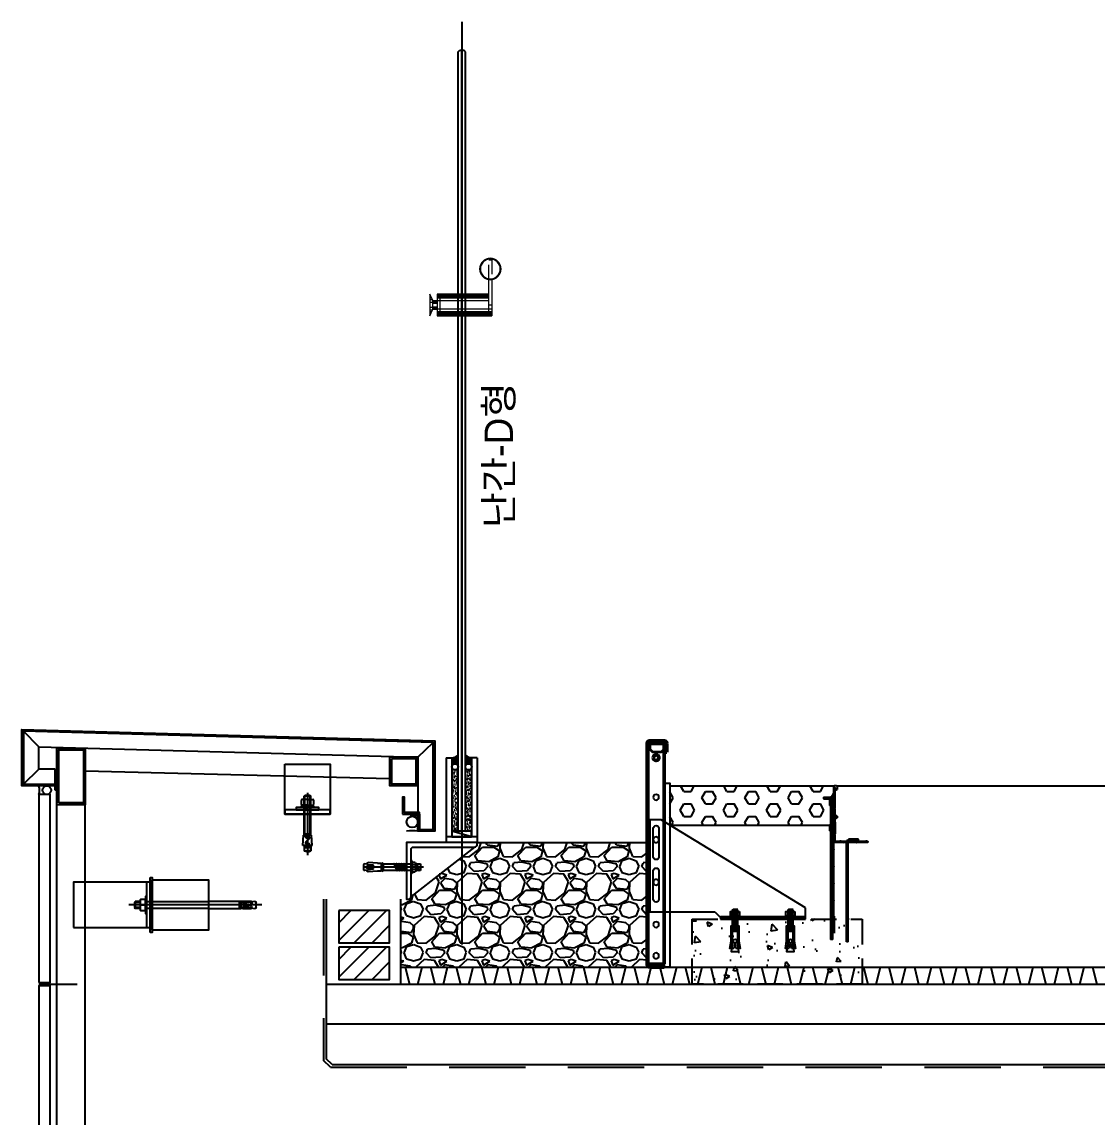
# Model space of a CAD drawing. Header units: millimetres. Extents: x 19868 to 801382, y -4805 to 85279.
# Drawn here: x 38808 to 40709, y 41594 to 43529 of the extents above; entities that cross this region are included whole.
import ezdxf

# ---------------------------------------------------------------- set-up
doc = ezdxf.new("R2010")
doc.units = ezdxf.units.MM
doc.header["$LTSCALE"] = 250
for name, pattern in [('gcen', [57.2, 55, -1, 0.2, -1]), ('ghid', [3, 2, -1]), ('HID', [2.8, 1.8, -1]), ('HIDDENX2', [0.75, 0.5, -0.25])]:
    doc.linetypes.add(name, pattern=pattern)
for name, color, linetype in [('-MY-DIM', 1, 'Continuous'), ('-MY-hatch', 8, 'Continuous'), ('-MY-계획선', 3, 'Continuous'), ('0-Sheet', 7, 'Continuous'), ('A-CEN', 1, 'gcen'), ('A-DIM', 7, 'Continuous'), ('A-ELE-4', 4, 'Continuous'), ('A-ELE-7', 7, 'Continuous'), ('A-ETC-8', 8, 'Continuous'), ('A-FIN', 6, 'Continuous'), ('A-FIN-8', 8, 'Continuous'), ('A-FIN-9', 7, 'Continuous'), ('A-HAT', 252, 'Continuous'), ('A-HAT-9', 9, 'Continuous'), ('A-HAT-WIREMESH', 9, 'g_mesh'), ('A-PROY', 1, 'HIDDENX2'), ('A-WALL', 3, 'Continuous'), ('A-WP', 1, 'HID'), ('L-DET_ANCHOR', 8, 'Continuous'), ('S-STEEL', 3, 'Continuous'), ('S-WALL', 7, 'Continuous'), ('배수판', 251, 'Continuous'), ('조경', 7, 'Continuous'), ('타일', 6, 'Continuous')]:
    doc.layers.add(name, color=color, linetype=linetype)
for name, color, linetype, lineweight in [('A-ELE-9', 9, 'Continuous', 5), ('외형선(ISO)', 7, 'Continuous', 50), ('은선 (ISO)', 7, 'Continuous', 35)]:
    doc.layers.add(name, color=color, linetype=linetype, lineweight=lineweight)
doc.layers.add('NOPLOT', color=191, linetype='Continuous', plot=False)
doc.styles.add('Gdim', font='')
doc.styles.get('Gdim').set_extended_font_data('Dotum')
doc.linetypes.add('g_mesh', pattern='A,10,-0.8,["X",Gdim,S=0.6,R=0,X=-0.15,Y=-0.3],-0.8', length=11.6)
pattern_1 = [(37.5, (35489.116, 32121.7357), (-0.1600031, 4.8941324), [0, -3.8608, 0, -4.318, 0, -4.1275]), (7.5, (35489.116, 32121.7357), (4.495233, 7.168251), [0, -2.0828, 0, -3.4798, 0, -1.3335]), (327.5, (35485.992, 32121.7357), (7.9099237, 0.0143718), [0, -1.27, 0, -4.572, 0, -5.969]), (317.5, (35485.992, 32121.736), (7.6355645, 2.2292932), [0, -0.635, 0, -2.9972, 0, -3.429])]
pattern_2 = [(135, (2383.9532, 1020.0959), (1.122532, 1.122532), [])]

# ---------------------------------------------------------------- blocks, each defined once
blk = doc.blocks.new('유리난간 손잡이-2')
at = {"layer": 'A-ELE-9'}
for p, q in [((18350.4, 52196.9), (18442, 52196.9)), ((18350.4, 52196.7), (18442, 52196.7)), ((18350.4, 52196.4), (18442, 52196.4)), ((18350.4, 52195.9), (18442, 52195.9)), ((18350.4, 52195.2), (18442, 52195.2)), ((18350.4, 52194.3), (18442, 52194.3)), ((18350.4, 52192.4), (18442, 52192.4)), ((18350.4, 52190), (18442, 52190)), ((18437, 52197.1), (18437, 52159.1)), ((18454.8, 52190.6, 0), (18451.9, 52190.6, 0)), ((18454.8, 52192.8, 0), (18452.8, 52192.8, 0)), ((18454.8, 52194.3, 0), (18453.5, 52194.3, 0)), ((18454.8, 52195.2, 0), (18453.9, 52195.2, 0)), ((18454.8, 52195.9, 0), (18454.2, 52195.9, 0)), ((18454.8, 52196.4, 0), (18454.4, 52196.4, 0)), ((18454.8, 52196.7, 0), (18454.6, 52196.7, 0)), ((18454.8, 52196.9, 0), (18454.7, 52196.9, 0)), ((18350.4, 52178), (18345.4, 52178)), ((18345.4, 52170.6), (18442, 52170.6)), ((18350.4, 52185.4), (18442, 52185.4)), ((18449.7, 52185.4), (18442, 52185.4)), ((18449.7, 52185.3), (18442, 52185.3)), ((18449.7, 52184.9), (18442, 52184.9)), ((18449.7, 52184.4), (18442, 52184.4)), ((18449.7, 52183.8), (18442, 52183.8)), ((18449.7, 52182.8), (18442, 52182.8)), ((18449.7, 52181.3), (18442, 52181.3)), ((18449.7, 52174.9), (18442, 52174.9)), ((18449.7, 52173.4), (18442, 52173.4)), ((18449.7, 52172.4), (18442, 52172.4)), ((18449.7, 52171.7), (18442, 52171.7)), ((18449.7, 52171.2), (18442, 52171.2)), ((18449.7, 52170.9), (18442, 52170.9)), ((18449.7, 52170.7), (18442, 52170.7)), ((18454.8, 52182.9, 0), (18449.7, 52182.9, 0)), ((18454.8, 52174.2, 0), (18449.7, 52174.2, 0)), ((18454.8, 52169.6, 0), (18450.1, 52169.6, 0)), ((18454.8, 52187.5, 0), (18450.5, 52187.5, 0)), ((18345.4, 52166), (18442, 52166)), ((18345.4, 52163.6), (18442, 52163.6)), ((18345.4, 52161.8), (18442, 52161.8)), ((18345.4, 52160.8), (18442, 52160.8)), ((18345.4, 52160.1), (18442, 52160.1)), ((18345.4, 52159.6), (18442, 52159.6)), ((18345.4, 52159.3), (18442, 52159.3)), ((18454.8, 52166.5, 0), (18451.5, 52166.5, 0)), ((18454.8, 52164.3, 0), (18452.4, 52164.3, 0)), ((18454.8, 52162.9, 0), (18453.1, 52162.9, 0)), ((18454.8, 52161.9, 0), (18453.5, 52161.9, 0)), ((18454.8, 52161.2, 0), (18453.8, 52161.2, 0)), ((18454.8, 52160.7, 0), (18454, 52160.7, 0)), ((18454.8, 52160.4, 0), (18454.2, 52160.4, 0)), ((18454.8, 52160.2, 0), (18454.2, 52160.2, 0))]:
    blk.add_line(p, q, dxfattribs=at)
at = {"layer": 'A-ELE-9', "linetype": 'ghid', "ltscale": 0.05, "elevation": 0}
blk.add_lwpolyline([(18350.4, 52223.7), (18350.4, 52257.5), (18345.4, 52257.5), (18345.4, 52223.7)], dxfattribs=at)
at = {"layer": 'A-ELE-9', "elevation": 0}
for points in [[(18345.4, 52222.7), (18345.4, 52159), (18350.4, 52159), (18350.4, 52222.7)], [(18350.4, 52197.1), (18442, 52197.1), (18442, 52159), (18345.4, 52159)]]:
    blk.add_lwpolyline(points, dxfattribs=at)
for points in [[(18449.7, 52185.6), (18454.8, 52197.1), (18454.8, 52159), (18449.7, 52170.6)], [(18449.7, 52185.6), (18442, 52185.6), (18442, 52170.6), (18449.7, 52170.6)]]:
    blk.add_lwpolyline(points, close=True, dxfattribs=at)
at = {"layer": 'A-ELE-9'}
for radius in [19, 17.5]:
    blk.add_circle((18347.9, 52241.6, 0), radius, dxfattribs=at)
blk = doc.blocks.new('앙카')
at = {"layer": 'A-ETC-8'}
for p, q in [((-22, 0), (83.6, 0)), ((-7.7, 6), (-16.7, 6)), ((-16.7, 6), (-16.7, -6)), ((-9.3, 6.6), (-14.5, -6.6)), ((-8.7, 6.6), (-13.9, -6.6)), ((-8.7, 6.6), (-9.3, 6.6)), ((-7.7, 6.3), (-7.7, -6.3)), ((-6.9, 8.4), (-6.4, 8.4)), ((-6.9, 4.1), (-6.4, 4.1)), ((-6.4, 8.4), (-1.7, 8.4)), ((-6.4, 4.1), (-1.7, 4.1)), ((-1.7, 11.1), (0, 11.1)), ((-1.7, 0), (-1.7, 11.1)), ((-1.7, 7.7), (0, 6.1)), ((-1.7, 7.1), (0, 5.4)), ((-1.7, 0), (-1.7, -11.1)), ((0, 11.1), (0, 0)), ((49.4, 6), (0, 6)), ((0, -11.1), (0, 0)), ((12.5, 6.6), (7.2, -6.6)), ((13.1, 6.6), (7.9, -6.6)), ((16.8, 6.6), (11.6, -6.6)), ((17.5, 6.6), (12.2, -6.6)), ((13.1, 6.6), (12.5, 6.6)), ((21.2, 6.6), (16, -6.6)), ((21.8, 6.6), (16.6, -6.6)), ((17.5, 6.6), (16.8, 6.6)), ((25.5, 6.6), (20.3, -6.6)), ((26.2, 6.6), (21, -6.6)), ((21.8, 6.6), (21.2, 6.6)), ((29.9, 6.6), (24.7, -6.6)), ((30.5, 6.6), (25.3, -6.6)), ((26.2, 6.6), (25.5, 6.6)), ((30.5, 6.6), (29.9, 6.6)), ((49.4, 6), (49.4, -6)), ((51, 7), (51, -7)), ((51, 7), (52, 7)), ((52, 7), (52, -7)), ((53.2, 6), (52, 6)), ((53.2, 7), (53.2, -7)), ((59.5, 7), (53.2, 7)), ((59.5, 7), (75.8, 8.3)), ((66.3, 3.6), (76.6, 4.4)), ((66.3, 2.7), (66.3, 3.6)), ((76.6, 2.7), (66.3, 2.7)), ((77.5, 5.5), (82.2, 5.9)), ((83.3, -5), (83.3, 5)), ((-16.7, -6), (-7.7, -6)), ((-14.5, -6.6), (-13.9, -6.6)), ((-7.7, -0.3), (-10.2, -6.6)), ((-10.2, -6.6), (-9.5, -6.6)), ((-7.7, -2), (-9.5, -6.6)), ((-6.9, -4.3), (-6.4, -4.3)), ((-6.9, -8.4), (-6.4, -8.4)), ((-6.4, -4.3), (-1.7, -4.3)), ((-1.7, -8.4), (-6.4, -8.4)), ((-1.7, -5.2), (0, -6.9)), ((-1.7, -5.9), (0, -7.6)), ((-1.7, -11.1), (0, -11.1)), ((0, -6), (49.4, -6)), ((7.2, -6.6), (7.9, -6.6)), ((11.6, -6.6), (12.2, -6.6)), ((16, -6.6), (16.6, -6.6)), ((20.3, -6.6), (21, -6.6)), ((24.7, -6.6), (25.3, -6.6)), ((51, -7), (52, -7)), ((52, -6), (53.2, -6)), ((53.2, -7), (59.5, -7)), ((59.5, -7), (75.8, -8.3)), ((66.3, -3.6), (66.3, -2.4)), ((66.3, -2.4), (76.6, -2.4)), ((66.3, -3.6), (76.6, -4.4)), ((77.4, -5.3), (82.1, -6)), ((83.3, -6.3), (83.3, -6.3))]:
    blk.add_line(p, q, dxfattribs=at)
for centre, radius, start, end in [((-4.6, 6.3), 3.14, 136.8476, 223.1524), ((3.1, -0.1), 10.9, 156.8014, 202.5035), ((47.4, 11), 5.35, 291.432, 311.9199), ((75.6, 6.2), 2.07, 299.9804, 85.0772), ((76.6, 0.1), 2.57, 270, 90), ((82.3, 5), 1, 0, 99.4623), ((-4.9, -6.4), 2.86, 133.9949, 225), ((47.4, -11), 5.35, 48.0801, 68.568), ((75.6, -6.2), 2.07, 274.9228, 60.0196), ((82.3, -5), 1, 255.9638, 0)]:
    blk.add_arc(centre, radius, start, end, dxfattribs=at)
blk = doc.blocks.new('A$C632c858f')
at = {"layer": 'A-ETC-8'}
blk.add_arc((-2.8, 0), 24, 341.8248, 18.1752, dxfattribs=at)
blk.add_ellipse((34, 0), major_axis=(7.59, 0), ratio=0.987937, dxfattribs=at)
blk = doc.blocks.new('너트 M12')
for p, q in [((-9, 0), (9, 0)), ((-9.5, -9), (-9.5, -0.5)), ((9, -9.5), (-9, -9.5)), ((0, -8.3), (0, -1.2)), ((9.5, -0.5), (9.5, -9))]:
    blk.add_line(p, q)
for centre, start, end in [((-9, -0.5), 90, 180), ((-9, -9), 180, 270), ((9, -0.5), 0, 90), ((9, -9), 270, 0)]:
    blk.add_arc(centre, 0.5, start, end)
at = {"extrusion": (0, 0, -1)}
for centre, major_axis, ratio, start_param, end_param in [((-4.8, -0.9), (-4.75, 0.31), 0.185359, -0.024388, 3.141593), ((4.8, -0.9), (4.75, 0.31), 0.185108, 3.141593, 6.30754), ((-4.8, -8.6), (4.75, 0.31), 0.187111, 0, 3.166211), ((4.8, -8.6), (-4.75, 0.31), 0.185991, 3.117121, 6.283185)]:
    blk.add_ellipse(centre, major_axis=major_axis, ratio=ratio, start_param=start_param, end_param=end_param, dxfattribs=at)
blk = doc.blocks.new('A$C72d8c3b6')
at = {"layer": 'A-ETC-8'}
for p, q in [((94, 0), (-141, 0)), ((-131, 4.5), (-129.5, 6)), ((-121, 4.5), (-131, 4.5)), ((-131, -4.5), (-131, 4.5)), ((-121, 6), (-129.5, 6)), ((-129.5, -6), (-129.5, 6)), ((0, 6), (-109.5, 6)), ((0, 6), (54, 6)), ((54, -6), (54, 6)), ((54, 6), (57, 6)), ((57, -6), (57, 6)), ((71, 4.5), (57, 4.5)), ((57.6, 6.2), (57.6, -6.2)), ((60.6, 6.2), (57.6, 6.2)), ((60.6, 6.2), (75.6, 6.2)), ((61.6, -2), (61.6, 2)), ((65.6, 1.5), (65.6, 2)), ((66.1, 1), (72.7, 1)), ((71, 4.5), (82, 6)), ((76.1, 2.7), (74.3, 1.5)), ((76.6, 5.2), (76.6, 3.5)), ((82, 6), (82.5, 6)), ((84, 4.5), (84, -4.5)), ((-120.8, -4.5), (-131, -4.5)), ((-131, -4.5), (-129.5, -6)), ((-121, -6), (-129.5, -6)), ((-109.5, -6), (0, -6)), ((54, -6), (0, -6)), ((57, -6), (54, -6)), ((71, -4.5), (57, -4.5)), ((60.6, -6.2), (57.6, -6.2)), ((75.6, -6.2), (60.6, -6.2)), ((65.6, -2), (65.6, -1.5)), ((66.1, -1), (72.7, -1)), ((82, -6), (71, -4.5)), ((76.1, -2.7), (74.3, -1.5)), ((76.6, -3.5), (76.6, -5.2)), ((82.5, -6), (82, -6))]:
    blk.add_line(p, q, dxfattribs=at)
for points in [[(-238.5, 40), (-103.5, 40), (-103.5, -40), (-238.5, -40)], [(-103.5, -40), (-109.5, -40), (-109.5, 40), (-103.5, 40)], [(-100, 44.5), (-100, -44.5), (0, -44.5), (0, 44.5)], [(-109.5, 15), (-109.5, -15), (-111.5, -15), (-111.5, 15)]]:
    blk.add_lwpolyline(points, close=True, dxfattribs=at)
blk.add_lwpolyline([(-103.5, 47.5), (-103.5, -47.5, 0.414214), (-102.5, -48.5), (-100, -48.5), (-100, 48.5), (-102.5, 48.5, 0.414214)], format="xyb", close=True, dxfattribs=at)
for centre, radius, start, end in [((63.6, 2), 2, 90, 180), ((63.6, 2), 2, 0, 90), ((66.1, 1.5), 0.5, 180, 270), ((72.7, 4), 3, 270, 303.6901), ((75.6, 5.2), 1, 0, 90), ((75.6, 3.5), 1, 303.6901, 0), ((82.5, 4.5), 1.5, 0, 90), ((63.6, -2), 2, 180, 270), ((63.6, -2), 2, 270, 0), ((66.1, -1.5), 0.5, 90, 180), ((72.7, -4), 3, 56.3099, 90), ((75.6, -5.2), 1, 270, 0), ((75.6, -3.5), 1, 0, 56.3099), ((82.5, -4.5), 1.5, 270, 0)]:
    blk.add_arc(centre, radius, start, end, dxfattribs=at)
at = {"layer": 'A-ETC-8', "rotation": 270}
blk.add_blockref('너트 M12', (-111.5, 0), dxfattribs=at)
blk = doc.blocks.new('A$Cae507117')
at = {"layer": 'A-ETC-8'}
for points in [[(-50, 0), (-50, -50), (0, -50), (0, 0)], [(-46.8, -3.2), (-46.8, -46.8), (-3.2, -46.8), (-3.2, -3.2)]]:
    blk.add_lwpolyline(points, close=True, dxfattribs=at)
blk = doc.blocks.new('M12-STUD ANCHOR')
at = {"layer": 'A-ETC-8'}
for p, q in [((17.8, 33.7), (17.8, 40.7)), ((28.7, 42.2), (19.2, 42.2)), ((22.7, 48), (23.9, 49.2)), ((34.7, 48), (22.7, 48)), ((22.7, -20.8), (22.7, 48)), ((23.3, 33.7), (23.3, 40.7)), ((33.5, 49.2), (23.9, 49.2)), ((23.9, -20.8), (23.9, 49.2)), ((28.7, 54.2), (28.7, -55.8)), ((28.7, 42.2), (38.2, 42.2)), ((33.5, 49.2), (34.7, 48)), ((33.5, -20.8), (33.5, 49.2)), ((34.2, 33.7), (34.2, 40.7)), ((34.7, -20.8), (34.7, 48)), ((39.7, 33.7), (39.7, 40.7)), ((28.2, 30.2), (18, 31.2)), ((18, 28.2), (18, 31.2)), ((18, 31.2), (29.2, 31.2)), ((28.2, 27.2), (18, 28.2)), ((28.7, 32.2), (19.2, 32.2)), ((28.2, 27.2), (28.2, 30.2)), ((39.5, 28.2), (28.2, 28.2)), ((28.7, 32.2), (38.2, 32.2)), ((29.2, 29.2), (29.2, 32.2)), ((39.5, 31.2), (29.2, 32.2)), ((39.5, 28.2), (29.2, 29.2)), ((39.5, 28.2), (39.5, 31.2)), ((22.7, -18.4), (34.7, -18.4)), ((20.5, -38.8), (21.7, -20.8)), ((21.7, -20.8), (24.3, -20.8)), ((28.7, -20.8), (24.8, -20.8)), ((25.8, -32.3), (32, -26.1)), ((26.2, -32.6), (32.3, -26.5)), ((31.1, -35.9), (27.5, -35.9)), ((31.1, -36.4), (27.5, -36.4)), ((35.7, -20.8), (28.7, -20.8)), ((36.9, -38.8), (35.7, -20.8)), ((28.7, -38.8), (20.5, -38.8)), ((22.7, -38.8), (22.7, -48.4)), ((22.7, -41.2), (34.7, -41.2)), ((22.7, -42.4), (34.7, -42.4)), ((22.7, -48.4), (28.7, -48.4)), ((28.7, -50.8), (22.7, -48.4)), ((31.1, -38.8), (28.7, -38.8)), ((28.7, -50.8), (34.7, -48.4)), ((34.7, -48.4), (28.7, -48.4)), ((32.3, -38.8), (36.9, -38.8)), ((34.7, -38.8), (34.7, -48.4))]:
    blk.add_line(p, q, dxfattribs=at)
for centre, radius, start, end in [((19.2, 40.7), 1.47, 90, 180), ((21.8, 40.7), 1.47, 360, 90), ((24.7, 40.7), 1.47, 90, 180), ((32.8, 40.7), 1.47, 360, 90), ((35.7, 40.7), 1.47, 90, 180), ((38.2, 40.7), 1.47, 360, 90), ((19.2, 33.7), 1.47, 180, 270), ((21.8, 33.7), 1.47, 270, 360), ((24.7, 33.7), 1.47, 180, 270), ((32.8, 33.7), 1.47, 270, 360), ((35.7, 33.7), 1.47, 180, 270), ((38.2, 33.7), 1.47, 270, 360), ((27.7, -21.9), 3.6, 161.9622, 315), ((27.7, -21.9), 3.12, 159.0667, 315), ((27.5, -34), 2.4, 135, 270), ((27.5, -34), 1.92, 135, 270), ((31.1, -25.3), 1.68, 315, 135), ((31.1, -25.3), 1.2, 315, 135), ((31.1, -37.6), 1.68, 314.4153, 90), ((31.1, -37.6), 1.2, 270, 90)]:
    blk.add_arc(centre, radius, start, end, dxfattribs=at)
blk = doc.blocks.new('A$C7453124a')
at = {"layer": 'A-ETC-8'}
for points in [[(-40, 88.4), (40, 88.4), (40, 0), (-40, 0)], [(-40, 8), (-40, 0), (40, 0), (40, 8)], [(-20, 8), (20, 8), (20, 12), (-20, 12)]]:
    blk.add_lwpolyline(points, close=True, dxfattribs=at)
blk.add_blockref('M12-STUD ANCHOR', (-28.7, -16.2), dxfattribs=at)
blk = doc.blocks.new('A$C74a2a393')
at = {"layer": 'A-ETC-8'}
for points in [[(-50, -100), (-50, 0), (0, 0), (0, -100)], [(-46.8, -96.8), (-46.8, -3.2), (-3.2, -3.2), (-3.2, -96.8)]]:
    blk.add_lwpolyline(points, close=True, dxfattribs=at)
blk = doc.blocks.new('A$C864016ca')
at = {"layer": '0-Sheet'}
for p, q in [((-268, 42.8), (-271, 42.8)), ((-268, 50), (-268, 42.8))]:
    blk.add_line(p, q, dxfattribs=at)
at = {"layer": 'A-ETC-8'}
for p, q in [((-300, 119.2), (-327, 146.9)), ((370, 100.9), (397, 127)), ((370, 100.9), (370, 3)), ((-327, 53), (-300, 80)), ((-271, 53), (-271, 80)), ((-218, 77), (320, 63.1))]:
    blk.add_line(p, q, dxfattribs=at)
blk.add_lwpolyline([(-271, 80), (-300, 80), (-300, 119.2), (370, 100.9)], dxfattribs=at)
blk.add_lwpolyline([(343, 0), (373, 0), (373, 3), (346, 3), (346, 30), (343, 30)], close=True, dxfattribs=at)
blk.add_arc((360, -93.7), 64.5, 81.0843, 98.9157, dxfattribs=at)
blk.add_ellipse((360, -13.5), major_axis=(0, 10), ratio=0.999542, dxfattribs=at)
at = {"layer": 'A-FIN-9'}
blk.add_lwpolyline([(-271, 42.8), (-271, 50), (-330, 50), (-330, 150), (400, 130), (400, -30), (370, -30), (370, -3), (358, -3), (358, 0), (373, 0), (373, -27), (397, -27), (397, 127.1), (-327, 146.9), (-327, 53), (-268, 53), (-268, 42.8)], close=True, dxfattribs=at)
at = {"layer": 'A-ETC-8'}
for name, p in [('A$C74a2a393', (-218, 116.9)), ('A$Cae507117', (370, 100.9)), ('A$C7453124a', (175, 0))]:
    blk.add_blockref(name, p, dxfattribs=at)
blk = doc.blocks.new('A$C0B0E0EE8')
at = {"color": 5}
for p, q in [((0, 0), (0, -3)), ((12.5, -1.5), (0, -1.5)), ((0, -1.5), (12.2, -1.5)), ((15, -251.5), (15, -5.5)), ((16.5, -26.5), (16.5, -5.5)), ((16.5, -56.4), (16.5, -36.6)), ((16.5, -86.4), (16.5, -66.6)), ((16.5, -116.4), (16.5, -96.6)), ((16.5, -146.4), (16.5, -126.6)), ((16.5, -176.4), (16.5, -156.6)), ((16.5, -251.5), (16.5, -186.6))]:
    blk.add_line(p, q, dxfattribs=at)
for points in [[(0, 0), (11, 0)], [(0, -3), (12.5, -3)], [(12.3, -5.5), (12.3, -251.5)], [(16.4, -31.5), (15, -26.7)], [(16.4, -31.5), (15, -36.3)], [(18, -31.5), (16.5, -26.4)], [(18, -31.5), (16.5, -36.6)], [(16.4, -61.5), (15, -56.7)], [(18, -61.5), (16.5, -56.4)], [(16.4, -61.5), (15, -66.3)], [(18, -61.5), (16.5, -66.6)], [(16.4, -91.5), (15, -86.7)], [(16.4, -91.5), (15, -96.3)], [(18, -91.5), (16.5, -86.4)], [(18, -91.5), (16.5, -96.6)], [(16.4, -121.5), (15, -116.7)], [(16.4, -121.5), (15, -126.3)], [(18, -121.5), (16.5, -116.4)], [(18, -121.5), (16.5, -126.6)], [(16.4, -151.5), (15, -146.7)], [(16.4, -151.5), (15, -156.3)], [(18, -151.5), (16.5, -146.4)], [(18, -151.5), (16.5, -156.6)], [(16.4, -181.5), (15, -176.7)], [(16.4, -181.5), (15, -186.3)], [(18, -181.5), (16.5, -176.4)], [(18, -181.5), (16.5, -186.6)], [(16.5, -251.5), (12.3, -251.5)]]:
    blk.add_lwpolyline(points, dxfattribs=at)
for centre, radius, start in [((9.8, -5.5), 2.5, 0), ((11, -4), 4, 29.6232), ((12.5, -5.5), 4, 0), ((12.5, -5.5), 2.5, 0)]:
    blk.add_arc(centre, radius, start, 90, dxfattribs=at)
blk = doc.blocks.new('A$C78045004')
at = {"color": 5}
for p, q in [((-21.5, -181.5), (-21.5, -5.5)), ((-20, -26.5), (-20, -5.5)), ((-18.5, -181.5), (-18.5, -5.5)), ((-16, -1.5), (0, -1.5)), ((-20, -41.5), (-20, -36.6)), ((-20, -56.5), (-20, -51.6)), ((-20, -71.5), (-20, -66.6)), ((-20, -86.5), (-20, -81.6)), ((-20, -101.5), (-20, -96.6)), ((-20, -116.5), (-20, -111.6)), ((-20, -181.5), (-20, -126.6))]:
    blk.add_line(p, q, dxfattribs=at)
for points in [[(0, 0), (-16, 0)], [(0, -3), (0, 0)], [(0, -1.5), (-16, -1.5)], [(0, -3), (-16, -3)], [(-18.5, -36.4), (-20, -26.5), (-21.5, -26.7), (-20, -36.6)], [(-18.5, -26.5), (-20, -26.5)], [(-18.5, -51.4), (-20, -41.5), (-21.5, -41.7), (-20, -51.6)], [(-18.5, -66.4), (-20, -56.5), (-21.5, -56.7), (-20, -66.6)], [(-18.5, -41.5), (-20, -41.5)], [(-18.5, -56.5), (-20, -56.5)], [(-18.5, -71.5), (-21.5, -71.5)], [(-18.5, -81.4), (-20, -71.5), (-21.5, -71.7), (-20, -81.6)], [(-18.5, -86.5), (-21.5, -86.5)], [(-18.5, -96.4), (-20, -86.5), (-21.5, -86.7), (-20, -96.6)], [(-18.5, -101.5), (-21.5, -101.5)], [(-18.5, -111.4), (-20, -101.5), (-21.5, -101.7), (-20, -111.6)], [(-18.5, -126.4), (-20, -116.5), (-21.5, -116.7), (-20, -126.6)], [(-18.5, -116.5), (-20, -116.5)], [(-18.5, -181.5), (-21.5, -181.5)]]:
    blk.add_lwpolyline(points, dxfattribs=at)
for radius in [5.5, 4, 2.5]:
    blk.add_arc((-16, -5.5), radius, 90, 180, dxfattribs=at)
blk = doc.blocks.new('A$C5CE3246B')
h = blk.add_hatch()
h.set_pattern_fill('ANSI31', color=5, scale=0.5, style=0)
h.set_pattern_definition(pattern_2)
h.paths.add_polyline_path([(26.4, -98), (26.4, -100), (14.4, -100), (14.4, -98)])
h = blk.add_hatch()
h.set_pattern_fill('ANSI31', color=5, scale=0.5, style=0)
h.set_pattern_definition(pattern_2)
h.paths.add_polyline_path([(49.4, -98), (49.4, -100), (37.4, -100), (37.4, -98)])
at = {"color": 5}
for p, q in [((2, 0), (-2, 0)), ((-3, -1), (-3, -18.9)), ((-3, -17), (-3, -18.9)), ((-1.2, -5), (-1.2, -16.3)), ((-1.2, -5), (-1.2, -18.3)), ((-0.8, -19), (-0.8, -40)), ((0.2, -4), (-0.2, -4)), ((1.2, -5), (1.2, -7)), ((2, -7), (1.2, -7)), ((3, -1), (3, -6)), ((-2.5, -19.6), (-2.5, -39.4)), ((-3, -40.1), (-3, -63.8)), ((-3, -40.1), (-3, -43.9)), ((-3, -40.1), (-3, -42.5)), ((-3, -47), (-3, -63.8)), ((-1.2, -40.7), (-1.2, -54)), ((-1, -58), (-1, -63.1)), ((0.2, -55), (-0.2, -55)), ((2, -57), (0, -57)), ((2, -52.5), (1.2, -52.5)), ((1.2, -54), (1.2, -52.5)), ((3, -53.5), (3, -56)), ((-2.5, -64.5), (-2.5, -84.2)), ((-0.5, -63.8), (-0.5, -84.8)), ((-1, -85.5), (-1, -97)), ((57, -100), (-3, -100)), ((7, -98), (0, -98)), ((7, -98), (8, -97)), ((8, -97), (10, -97)), ((10, -97), (11, -98)), ((30, -98), (11, -98)), ((14.4, -98), (14.4, -100)), ((26.4, -98), (26.4, -100)), ((30, -98), (31, -97)), ((31, -97), (33, -97)), ((33, -97), (34, -98)), ((53, -98), (34, -98)), ((37.4, -98), (37.4, -100)), ((49.4, -98), (49.4, -100)), ((53, -98), (54, -97)), ((54, -97), (54, -97)), ((54, -97), (56, -97)), ((56, -97), (57, -98)), ((57, -98), (57, -100))]:
    blk.add_line(p, q, dxfattribs=at)
at = {"color": 5, "lineweight": -3}
for p, q in [((-10.5, -24.5), (-10.5, -34.5)), ((-8.5, -24.5), (-8.5, -34.5)), ((-3, -63.8), (-3, -40.1)), ((-10.5, -69.3), (-10.5, -79.3)), ((-8.5, -69.3), (-8.5, -79.3)), ((-3, -100), (-3, -98))]:
    blk.add_line(p, q, dxfattribs=at)
for points in [[(-2.5, -24.5), (-10.5, -24.5)], [(-2.5, -34.5), (-10.5, -34.5)], [(-3, -63.8), (-3, -40.1)], [(-3, -63.8), (-3, -40.1)], [(-2.5, -69.3), (-10.5, -69.3)], [(-2.5, -79.3), (-10.5, -79.3)], [(-3, -98), (-3, -84.9)]]:
    blk.add_lwpolyline(points, dxfattribs=at)
at = {"color": 5}
for centre, start, end in [((-2, -1), 90, 180), ((2, -1), 0, 90), ((-0.2, -5), 90, 180), ((0.2, -5), 0, 90), ((2, -6), 270, 0), ((-0.2, -54), 180, 270), ((0, -58), 90, 180), ((0.2, -54), 270, 0), ((2, -53.5), 0, 90), ((2, -56), 270, 0), ((0, -97), 180, 270)]:
    blk.add_arc(centre, 1, start, end, dxfattribs=at)
at = {"color": 5, "lineweight": 0}
for centre, start, end in [((-3.2, -19.6), 0, 70.5288), ((-1.5, -19), 0, 70.5288), ((-3.2, -39.4), 289.4712, 0), ((-1.5, -40), 289.4712, 0), ((-3.2, -64.5), 0, 70.5288), ((-1.2, -63.8), 0, 70.5288), ((-3.2, -84.2), 289.4712, 0), ((-1.2, -84.8), 289.4712, 0)]:
    blk.add_arc(centre, 0.75, start, end, dxfattribs=at)
blk = doc.blocks.new('A$Cb40ea69d')
at = {"layer": '-MY-hatch', "color": 252}
blk.add_line((-2.5, -230.2), (-2.5, -260), dxfattribs=at)
at = {"layer": '-MY-계획선', "color": 252}
blk.add_line((-3, -240), (-3, 0), dxfattribs=at)
at = {"color": 3}
blk.add_blockref('A$C5CE3246B', (0, 0), dxfattribs=at)
at = {"color": 8}
for name, p in [('A$C0B0E0EE8', (-21.1, -19.6)), ('A$C78045004', (41, -94))]:
    blk.add_blockref(name, p, dxfattribs=at)
blk = doc.blocks.new('플랜터H400')
at = {"color": 5}
for centre in [(3178.2, -5372), (3178.2, -5447), (3178.2, -5522), (3178.2, -5597), (3178.2, -5652)]:
    blk.add_circle(centre, 5, dxfattribs=at)
at = {"layer": '외형선(ISO)', "color": 5}
for p, q in [((3161.7, -5277), (3159.2, -5277)), ((3159.2, -5277), (3159.2, -5292)), ((3161.7, -5277), (3161.7, -5292)), ((3164.2, -5272), (3189.2, -5272)), ((3189.2, -5274.5), (3164.2, -5274.5)), ((3164.2, -5274.5), (3164.2, -5277)), ((3164.2, -5277), (3189.2, -5277)), ((3164.2, -5667), (3164.2, -5277)), ((3189.2, -5274.5), (3189.2, -5277)), ((3194.2, -5277), (3189.2, -5277)), ((3194.2, -5277), (3194.2, -5667)), ((3161.7, -5292), (3159.2, -5292)), ((3189.2, -5667), (3164.2, -5667)), ((3189.2, -5669.5), (3164.2, -5669.5)), ((3164.2, -5669.5), (3164.2, -5672)), ((3189.2, -5667), (3194.2, -5667)), ((3189.2, -5672), (3189.2, -5669.5)), ((3164.2, -5672), (3189.2, -5672))]:
    blk.add_line(p, q, dxfattribs=at)
blk.add_circle((3178.2, -5302), 5, dxfattribs=at)
for centre, radius, start, end in [((3164.2, -5277), 5, 90, 180), ((3164.2, -5277), 2.5, 90, 180), ((3189.2, -5277), 5, 0, 90), ((3189.2, -5277), 2.5, 0, 90), ((3189.2, -5667), 2.5, 270, 0), ((3189.2, -5667), 5, 270, 0)]:
    blk.add_arc(centre, radius, start, end, dxfattribs=at)
at = {"layer": '은선 (ISO)', "color": 5}
for p, q in [((3164.2, -5274.5), (3164.2, -5272)), ((3189.2, -5272), (3189.2, -5274.5)), ((3189.2, -5277), (3189.2, -5287)), ((3191.7, -5667), (3191.7, -5277)), ((3169.2, -5292), (3164.2, -5287)), ((3169.2, -5292), (3184.2, -5292)), ((3189.2, -5287), (3184.2, -5292))]:
    blk.add_line(p, q, dxfattribs=at)
blk = doc.blocks.new('M10 셋트앵커')
at = {"layer": 'L-DET_ANCHOR', "color": 0, "linetype": 'Continuous'}
for p, q in [((-25.1, 4.8), (-24.3, -4.8)), ((-25.1, 4.8), (-24.3, -4.8)), ((-24.3, 3.5), (-23.6, -3.5)), ((-24.3, 3.5), (-23.6, -3.5)), ((-23.6, 4.8), (-22.8, -4.8)), ((-23.6, 4.8), (-22.8, -4.8)), ((-22.8, 3.5), (-22.1, -3.5)), ((-22.8, 3.5), (-22.1, -3.5)), ((-22.1, 4.8), (-21.3, -4.8)), ((-22.1, 4.8), (-21.3, -4.8)), ((-21.3, 3.5), (-20.6, -3.5)), ((-21.3, 3.5), (-20.6, -3.5)), ((-20.6, 4.8), (-19.8, -4.8)), ((-20.6, 4.8), (-19.8, -4.8)), ((-19.8, 3.5), (-19, -3.5)), ((-19.8, 3.5), (-19, -3.5)), ((-19, 4.8), (-18.3, -4.8)), ((-19, 4.8), (-18.3, -4.8)), ((-18.3, 3.5), (-17.5, -3.5)), ((-18.3, 3.5), (-17.5, -3.5)), ((-17.5, 4.8), (-16.8, -4.8)), ((-17.5, 4.8), (-16.8, -4.8)), ((-16.8, 3.5), (-16, -3.5)), ((-16.8, 3.5), (-16, -3.5)), ((-16, 4.8), (-15.3, -4.8)), ((-16, 4.8), (-15.3, -4.8)), ((-15.3, 3.5), (-14.5, -3.5)), ((-15.3, 3.5), (-14.5, -3.5)), ((-14.5, 4.8), (-13.8, -4.8)), ((-14.5, 4.8), (-13.8, -4.8)), ((-13.8, 3.5), (-13, -3.5)), ((-13.8, 3.5), (-13, -3.5)), ((-13, 4.8), (-12.3, -4.8)), ((-13, 4.8), (-12.3, -4.8)), ((-12.3, 3.5), (-11.5, -3.5)), ((-12.3, 3.5), (-11.5, -3.5)), ((-11.5, 4.8), (-10.8, -4.8)), ((-11.5, 4.8), (-10.8, -4.8)), ((-10.8, 3.5), (-10, -3.5)), ((-10.8, 3.5), (-10, -3.5)), ((-10, 4.8), (-9.3, -4.8)), ((-10, 4.8), (-9.3, -4.8)), ((-9.3, 3.5), (-8.5, -3.5)), ((-9.3, 3.5), (-8.5, -3.5)), ((-8.5, 4.8), (-7.8, -4.8)), ((-8.5, 4.8), (-7.8, -4.8)), ((-7.8, 3.5), (-7, -3.5)), ((-7.8, 3.5), (-7, -3.5)), ((-7, 4.8), (-6.3, -4.8)), ((-7, 4.8), (-6.3, -4.8)), ((-6.3, 3.5), (-5.5, -3.5)), ((-6.3, 3.5), (-5.5, -3.5)), ((-5.5, 4.8), (-4.8, -4.8)), ((-5.5, 4.8), (-4.8, -4.8)), ((-4.8, 3.5), (-4, -3.5)), ((-4.8, 3.5), (-4, -3.5)), ((-4, 4.8), (-3.3, -4.8)), ((-4, 4.8), (-3.3, -4.8)), ((-3.3, 3.5), (-2.5, -3.5)), ((-3.3, 3.5), (-2.5, -3.5)), ((-2.5, 4.8), (-1.8, -4.8)), ((-2.5, 4.8), (-1.8, -4.8)), ((-1.8, 3.5), (-1, -3.5)), ((-1.8, 3.5), (-1, -3.5)), ((-1, 4.8), (-0.3, -4.8)), ((-1, 4.8), (-0.3, -4.8)), ((-0.3, 3.5), (0.5, -3.5)), ((-0.3, 3.5), (0.5, -3.5)), ((0.5, 4.8), (1.3, -4.8)), ((0.5, 4.8), (1.3, -4.8)), ((1.3, 3.5), (2, -3.5)), ((1.3, 3.5), (2, -3.5)), ((2, 4.8), (2.8, -4.8)), ((2, 4.8), (2.8, -4.8)), ((2.8, 3.5), (3.5, -3.5)), ((2.8, 3.5), (3.5, -3.5)), ((3.5, 4.8), (4.3, -4.8)), ((3.5, 4.8), (4.3, -4.8)), ((4.3, 3.5), (5, -3.5)), ((4.3, 3.5), (5, -3.5)), ((5, 4.8), (5.8, -4.8)), ((5, 4.8), (5.8, -4.8)), ((5.8, 3.5), (6.5, -3.5)), ((5.8, 3.5), (6.5, -3.5)), ((6.5, 4.8), (7.3, -4.8)), ((6.5, 4.8), (7.3, -4.8)), ((7.3, 3.5), (8, -3.5)), ((7.3, 3.5), (8, -3.5)), ((8, 4.8), (8.8, -4.8)), ((8, 4.8), (8.8, -4.8)), ((8.8, 3.5), (9.5, -3.5)), ((8.8, 3.5), (9.5, -3.5)), ((9.5, 4.8), (10.3, -4.8)), ((9.5, 4.8), (10.3, -4.8)), ((10.3, 3.5), (11, -3.5)), ((10.3, 3.5), (11, -3.5)), ((10.3, 3.5), (11, -3.5)), ((11, 4.8), (11.8, -4.8)), ((11, 4.8), (11.8, -4.8)), ((11.8, 3.5), (12.5, -3.5)), ((11.8, 3.5), (12.5, -3.5)), ((12.5, 4.8), (13.3, -4.8)), ((12.5, 4.8), (13.3, -4.8)), ((13.3, 3.5), (14, -3.5)), ((13.3, 3.5), (14, -3.5)), ((14, 4.8), (14, -3.5))]:
    blk.add_line(p, q, dxfattribs=at)
for points in [[(-24.3, -4.8), (-47.6, -4.8), (-59.7, -6.8), (-59.7, 6.8), (-47.6, 4.8), (-25.1, 4.8)], [(-25.1, 4.8), (-24.3, 3.5), (-23.6, 4.8), (-22.8, 3.5), (-22.1, 4.8), (-21.3, 3.5), (-20.6, 4.8), (-19.8, 3.5), (-19, 4.8), (-18.3, 3.5), (-17.5, 4.8), (-16.8, 3.5), (-16, 4.8), (-15.3, 3.5), (-14.5, 4.8), (-13.8, 3.5), (-13, 4.8), (-12.3, 3.5), (-11.5, 4.8), (-10.8, 3.5), (-10, 4.8), (-9.3, 3.5), (-8.5, 4.8), (-7.8, 3.5), (-7, 4.8), (-6.3, 3.5), (-5.5, 4.8), (-4.8, 3.5), (-4, 4.8), (-3.3, 3.5), (-2.5, 4.8), (-1.8, 3.5), (-1, 4.8), (-0.3, 3.5), (0.5, 4.8), (1.3, 3.5), (2, 4.8), (2.8, 3.5), (3.5, 4.8), (4.3, 3.5), (5, 4.8), (5.8, 3.5), (6.5, 4.8)], [(6.5, 4.8), (7.3, 3.5), (8, 4.8), (8.8, 3.5), (9.5, 4.8), (10.3, 3.5), (11, 4.8), (11.8, 3.5), (12.5, 4.8), (13.3, 3.5), (14, 4.8)], [(6.5, -3.5), (5.8, -4.8), (5, -3.5), (4.3, -4.8), (3.5, -3.5), (2.8, -4.8), (2, -3.5), (1.3, -4.8), (0.5, -3.5), (-0.3, -4.8), (-1, -3.5), (-1.8, -4.8), (-2.5, -3.5), (-3.3, -4.8), (-4, -3.5), (-4.8, -4.8), (-5.5, -3.5), (-6.3, -4.8), (-7, -3.5), (-7.8, -4.8), (-8.5, -3.5), (-9.3, -4.8), (-10, -3.5), (-10.8, -4.8), (-11.5, -3.5), (-12.3, -4.8), (-13, -3.5), (-13.8, -4.8), (-14.5, -3.5), (-15.3, -4.8), (-16, -3.5), (-16.8, -4.8), (-17.5, -3.5), (-18.3, -4.8), (-19, -3.5), (-19.8, -4.8), (-20.6, -3.5), (-21.3, -4.8), (-22.1, -3.5), (-22.8, -4.8), (-23.6, -3.5), (-24.3, -4.8)], [(14, -3.5), (13.3, -4.8), (12.5, -3.5), (11.8, -4.8), (11, -3.5), (10.3, -4.8), (9.5, -3.5), (8.8, -4.8), (8, -3.5), (7.3, -4.8), (6.5, -3.5)]]:
    blk.add_lwpolyline(points, dxfattribs=at)
blk.add_lwpolyline([(-54.6, -2.2), (-54.6, -8.9), (-41.6, -6.8), (-14.5, -6.8), (-14.5, 6.8), (-41.6, 6.8), (-54.6, 8.9), (-54.6, 2.2), (-44.6, 0.5, -12.157724), (-44.6, -0.5)], format="xyb", close=True, dxfattribs=at)
for points in [[(1.2, 11), (0, 11), (0, -11), (1.2, -11)], [(3.2, 8), (3.2, -8), (1.2, -8), (1.2, 8)], [(10.7, 8), (3.2, 8), (3.2, -8), (10.7, -8)]]:
    blk.add_lwpolyline(points, close=True, dxfattribs=at)
blk = doc.blocks.new('A$C2b0381d7')
h = blk.add_hatch()
h.set_pattern_fill('AR-CONC', color=251, scale=0.5)
h.paths.add_polyline_path([(-380, -315), (-380, -430), (-80, -430), (-80, -315)])
at = {"color": 5}
for p, q in [((-280, -295), (-25, -140)), ((-25, -140), (-5, -140)), ((-280, -315), (-280, -295)), ((-130, -315), (-280, -315)), ((-130, -312.5), (-130, -315))]:
    blk.add_line(p, q, dxfattribs=at)
for points in [[(-5, -140), (-5, -302.5), (-33.6, -302.5)], [(-120, -302.5), (-130, -312.5)], [(-33.6, -302.5), (-120, -302.5)]]:
    blk.add_lwpolyline(points, dxfattribs=at)
for points in [[(-11, -155, 1), (-21, -155), (-21, -205, 1), (-11, -205)], [(-11, -230, 1), (-21, -230), (-21, -280, 1), (-11, -280)]]:
    blk.add_lwpolyline(points, format="xyb", close=True, dxfattribs=at)
at = {"color": 8, "linetype": 'HID', "ltscale": 0.1}
blk.add_lwpolyline([(-380, -315), (-380, -430), (-80, -430), (-80, -315)], close=True, dxfattribs=at)
at = {"color": 4}
for centre in [(-16, -175), (-16, -250)]:
    blk.add_circle(centre, 5, dxfattribs=at)
at = {"layer": '외형선(ISO)', "color": 5}
blk.add_line((-130, -312.5), (-280, -312.5), dxfattribs=at)
at = {"layer": '은선 (ISO)', "color": 5}
for p, q in [((-267.5, -312.5), (-267.5, -315)), ((-242.5, -315), (-242.5, -312.5)), ((-169.5, -312.5), (-169.5, -315)), ((-144.5, -315), (-144.5, -312.5))]:
    blk.add_line(p, q, dxfattribs=at)
at = {"color": 3}
blk.add_blockref('플랜터H400', (-3194.2, 5272), dxfattribs=at)
at = {"layer": 'L-DET_ANCHOR', "color": 5, "linetype": 'Continuous', "rotation": 90}
for p in [(-253.5, -312.5), (-155.5, -312.5)]:
    blk.add_blockref('M10 셋트앵커', p, dxfattribs=at)
blk = doc.blocks.new('A$Cbbc56248')
at = {"layer": '-MY-hatch'}
h = blk.add_hatch(dxfattribs=at)
h.set_pattern_fill('HEX', color=251, scale=4, style=0)
h.set_pattern_definition([(0, (-467666.17, -680037.834), (0, 21.99704526), [12.7, -25.4]), (120, (-467666.17, -680037.834), (-19.05, -10.99852263), [12.7, -25.4]), (60, (-467653.47, -680037.834), (-19.05, 10.99852263), [12.7, -25.4])])
h.paths.add_polyline_path([(815, 700), (1105, 700), (1105, 630), (815, 630)])
at = {"layer": 'S-WALL'}
h = blk.add_hatch(dxfattribs=at)
h.set_pattern_fill('GRAVEL', color=251, scale=3)
h.set_pattern_definition([(228.012788, (-39083.345, -41402.7306), (-609.60000005, -685.79999996), [10.25164, -1014.91451]), (184.969741, (-39090.203, -41410.3506), (914.39999964, 76.20000434), [17.59214, -1741.62147]), (132.510447, (-39107.729, -41411.8746), (762.00000032, -838.1999997), [12.40445, -1228.04168]), (267.273689, (-39137.447, -41430.9246), (76.20000016, 1524), [16.02014, -1585.99312]), (292.833654, (-39138.209, -41446.9266), (-381.00000003, 914.39999999), [15.70901, -1555.19423]), (357.273689, (-39132.113, -41461.4046), (-1524, 76.20000016), [16.02014, -1585.99312]), (37.6942405, (-39116.111, -41462.1666), (-990.59999996, -762.00000006), [21.18581, -2097.39346]), (72.2553284, (-39099.347, -41449.2126), (533.40000014, 1676.39999995), [20.00159, -1980.1577]), (121.4295656, (-39093.251, -41430.1626), (-609.60000009, 990.59999995), [16.07439, -1591.36637]), (175.236358, (-39101.633, -41416.4466), (838.2, -76.2000001), [18.3514, -899.21811]), (222.397438, (-39119.921, -41414.9226), (-914.39999997, -838.20000003), [23.73234, -2349.50318]), (138.814075, (-39062.009, -41431.6866), (-533.4, 457.2), [8.10014, -801.91697]), (171.4692344, (-39068.105, -41426.3526), (990.60000003, -152.39999983), [15.41046, -1525.63917]), (225, (-39083.345, -41424.067), (-1e-14, -76.2), [10.77628, -96.98679]), (203.19859, (-39088.679, -41414.923), (381, 152.4), [5.80324, -574.51867]), (291.80141, (-39094.013, -41417.209), (-76.2, 228.6), [8.20697, -402.14259]), (30.963757, (-39090.965, -41424.829), (228.6, 152.4), [13.32959, -430.98894]), (161.56505, (-39079.535, -41417.97), (152.4, -76.2), [9.63861, -231.32694]), (16.38954, (-39138.209, -41417.2086), (762, 228.6), [13.50264, -1336.7648]), (70.346176, (-39125.255, -41413.3986), (-304.80000003, -838.2), [11.32797, -1121.46647]), (293.19859, (-39079.535, -41402.731), (-152.4, 381), [11.6064, -568.71551]), (343.61046, (-39074.963, -41413.3986), (-762.00000002, 228.59999995), [13.50264, -1336.7648]), (339.443955, (-39138.209, -41464.453), (-381, 152.4), [13.02106, -638.03203]), (294.775141, (-39126.017, -41469.0246), (-381.00000045, 838.1999998), [10.91016, -1080.1078]), (66.80141, (-39078.773, -41478.931), (152.4, 381), [11.6064, -568.71551]), (17.354025, (-39074.201, -41468.2626), (-990.59999998, -304.80000006), [12.77348, -1264.57128]), (69.443955, (-39116.111, -41478.931), (-152.4, -381), [6.51053, -644.54256]), (101.309932, (-39083.345, -41478.93), (-76.2, 304.8), [3.88544, -384.65985]), (165.963757, (-39084.107, -41475.12), (228.6, -76.2), [15.70901, -298.47164]), (186.009006, (-39099.347, -41471.3106), (762, 76.20000004), [14.55801, -1441.24095]), (303.690068, (-39090.965, -41431.687), (-76.2, 152.4), [10.98972, -263.75329]), (353.1572266, (-39084.869, -41440.8306), (1295.40000001, -152.39999993), [19.1867, -1899.48027]), (60.945396, (-39065.819, -41443.1166), (-304.8, -533.4), [7.84525, -776.68177]), (90, (-39062.01, -41436.26), (-76.2, 76.2), [4.572, -71.628]), (120.256437, (-39100.871, -41469.0246), (304.79999996, -533.4), [10.58601, -1048.01822]), (48.012787, (-39106.205, -41459.8806), (609.60000005, 685.79999996), [20.50329, -1004.66287]), (0, (-39092.49, -41444.64), (76.2, 76.2), [19.812, -56.388]), (325.3048465, (-39072.677, -41444.6406), (762.0000003, -533.3999996), [12.04829, -1192.7795]), (254.054604, (-39062.771, -41451.499), (-76.2, -304.8), [11.09487, -543.6495]), (207.6459754, (-39065.819, -41462.1666), (-1447.80000005, -761.9999999), [18.06435, -1788.37393]), (175.426079, (-39081.821, -41470.5486), (-990.6, 76.2), [19.11088, -1891.97539])])
h.paths.add_polyline_path([(775, 380), (775, 600), (475, 600), (470, 592), (358, 505), (350, 500), (340, 500), (340, 380)])
at = {"layer": '-MY-계획선', "color": 251}
blk.add_lwpolyline([(805, 705), (815, 705), (815, 380), (805, 380)], close=True, dxfattribs=at)
at = {"layer": '-MY-계획선'}
for points in [[(815, 700), (1105, 700)], [(1105, 630), (815, 630)]]:
    blk.add_lwpolyline(points, dxfattribs=at)
at = {"layer": 'A-DIM', "color": 251}
blk.add_lwpolyline([(475, 600), (775, 600)], dxfattribs=at)
blk.add_lwpolyline([(475, 600), (775, 600)], dxfattribs=at)
at = {"layer": '-MY-DIM', "xscale": -1}
blk.add_blockref('A$C2b0381d7', (775, 780), dxfattribs=at)
at = {"layer": '-MY-DIM'}
blk.add_blockref('A$Cb40ea69d', (1108, 700), dxfattribs=at)

msp = doc.modelspace()

# ---------------------------------------------------------------- hatches: boundary and pattern name
at = {"layer": 'A-HAT', "lineweight": -3}
h = msp.add_hatch(dxfattribs=at)
h.set_pattern_fill('ANSI31', color=256, scale=7, style=0)
h.set_pattern_definition([(45, (-43717.766, 44280.554), (-15.715448, 15.715448), [])])
h.paths.add_polyline_path([(39458.2, 41958.9), (39368.2, 41958.9), (39368.2, 41901.9), (39458.2, 41901.9)])
h = msp.add_hatch(dxfattribs=at)
h.set_pattern_fill('ANSI31', color=256, scale=7, style=0)
h.set_pattern_definition([(45, (-43717.766, 44215.554), (-15.715448, 15.715448), [])])
h.paths.add_polyline_path([(39458.2, 41893.9), (39368.2, 41893.9), (39368.2, 41836.9), (39458.2, 41836.9)])
at = {"layer": 'A-HAT-9'}
h = msp.add_hatch(dxfattribs=at)
h.set_pattern_fill('ANSI37', color=256, scale=15, angle=90, style=0)
h.set_pattern_definition([(135, (30476.0519, 38072.3395), (-1.3258252, -1.3258252), []), (225, (30476.0519, 38072.3395), (1.3258252, -1.3258252), [])])
edge = h.paths.add_edge_path()
edge.add_line((39579.3, 42212.8), (39579.3, 42233.5))
edge.add_arc((39568.3, 42244.6), 15.7, 269.9782, 314.816, ccw=False)
edge.add_line((39568.3, 42228.9), (39568.2, 42212.8))
edge.add_arc((39573.8, 42212.8), 5.55, -0.0002, 180.0002, ccw=False)
h = msp.add_hatch(dxfattribs=at)
h.set_pattern_fill('ANSI37', color=256, scale=15, angle=90, style=0)
h.set_pattern_definition([(135, (50, 0), (-1.325825215, -1.325825215), []), (225, (50, 0), (1.325825215, -1.325825215), [])])
edge = h.paths.add_edge_path()
edge.add_line((39592.1, 42212.8), (39592.1, 42233.5))
edge.add_arc((39603.2, 42244.6), 15.7, 225.184, 270.0218)
edge.add_line((39603.2, 42228.9), (39603.2, 42212.8))
edge.add_arc((39597.7, 42212.8), 5.55, 359.9998, 540.0002)
h = msp.add_hatch(dxfattribs=at)
h.set_pattern_fill('AR-SAND', color=256, scale=0.1, style=0)
h.set_pattern_definition(pattern_1)
h.paths.add_polyline_path([(39579.3, 42207.2), (39568.2, 42207.2), (39568.2, 42098.9), (39579.3, 42098.9)])
h = msp.add_hatch(dxfattribs=at)
h.set_pattern_fill('AR-SAND', color=256, scale=0.1, style=0)
h.set_pattern_definition(pattern_1)
h.paths.add_polyline_path([(39603.2, 42207.2), (39592.1, 42207.2), (39592.1, 42098.9), (39603.2, 42098.9)])

# ---------------------------------------------------------------- linework, layer by layer
at = {"layer": 'A-CEN'}
msp.add_line((39585.7, 43528.9), (39585.7, 41898.9), dxfattribs=at)
at = {"layer": 'A-ELE-4'}
msp.add_line((40248.2, 42178.9), (52338.2, 42178.9), dxfattribs=at)
at = {"layer": 'A-ELE-7', "color": 1}
msp.add_line((39603.2, 42088.9), (39568.2, 42098.9), dxfattribs=at)
at = {"layer": 'A-ELE-7'}
msp.add_lwpolyline([(39568.2, 42098.9), (39568.2, 42088.9), (39603.2, 42088.9), (39603.2, 42098.9)], close=True, dxfattribs=at)
at = {"layer": 'A-ELE-9', "color": 9}
for p, q in [((39585.3, 42098.9), (39585.3, 43478.9, 0)), ((39586.1, 42098.9), (39586.1, 43478.9, 0))]:
    msp.add_line(p, q, dxfattribs=at)
at = {"layer": 'A-ETC-8'}
for p, q in [((38870.2, 40958.9), (38870.2, 42147.8)), ((38920.2, 40958.9), (38920.2, 42147.8))]:
    msp.add_line(p, q, dxfattribs=at)
at = {"layer": 'A-FIN'}
for p, q in [((39579.3, 43475.9, 0), (39582.3, 43478.9, 0)), ((39579.3, 42098.9), (39579.3, 43475.9, 0)), ((39582.3, 43478.9, 0), (39589.1, 43478.9, 0)), ((39592.1, 43475.9, 0), (39589.1, 43478.9, 0)), ((39592.1, 42098.9), (39592.1, 43475.9, 0)), ((39478.2, 41828.9), (39478.2, 41978.9)), ((39346.2, 41828.9), (44846.2, 41828.9, 0))]:
    msp.add_line(p, q, dxfattribs=at)
at = {"layer": 'A-FIN-8'}
for p, q in [((39346.2, 41978.9, 0), (39346.2, 41697.1)), ((39356.4, 41686.9), (39346.2, 41697.1)), ((39356.4, 41686.9, 0), (44746.2, 41686.9, 0))]:
    msp.add_line(p, q, dxfattribs=at)
at = {"layer": 'A-HAT-9'}
for centre in [(39573.8, 42212.8), (39597.7, 42212.8)]:
    msp.add_circle(centre, 5.55, dxfattribs=at)
for centre, radius, start, end in [((39568.3, 42244.6), 15.7, 269.769, 314.8154), ((39603.2, 42244.6), 15.6, 225.0486, 270.0868)]:
    msp.add_arc(centre, radius, start, end, dxfattribs=at)
at = {"layer": 'A-HAT-WIREMESH', "ltscale": 0.6}
msp.add_line((44846.2, 41757.9, 0), (39346.2, 41757.9), dxfattribs=at)
at = {"layer": 'A-WALL', "elevation": 0}
for points in [[(39368.2, 41958.9), (39368.2, 41901.9), (39458.2, 41901.9), (39458.2, 41958.9)], [(39368.2, 41893.9), (39368.2, 41836.9), (39458.2, 41836.9), (39458.2, 41893.9)]]:
    msp.add_lwpolyline(points, close=True, dxfattribs=at)
at = {"layer": 'A-WP', "ltscale": 0.3}
for p, q in [((39341.2, 41978.9), (39341.2, 41694.1)), ((39353.4, 41681.9), (39341.2, 41694.1)), ((39353.4, 41681.9, 0), (44741.2, 41681.9, 0))]:
    msp.add_line(p, q, dxfattribs=at)
at = {"layer": 'NOPLOT'}
msp.add_line((38838.2, 41828.9, 0), (38906.1, 41828.9, 0), dxfattribs=at)
at = {"layer": 'S-STEEL'}
for p, q in [((39558.2, 42228.9), (39568.2, 42228.9)), ((39558.2, 42228.9), (39558.2, 42078.9)), ((39558.2, 42228.9), (39568.2, 42228.9)), ((39558.2, 42228.9), (39558.2, 42078.9)), ((39568.2, 42228.9), (39568.2, 42088.9)), ((39568.2, 42228.9), (39568.2, 42088.9)), ((39603.2, 42228.9), (39603.2, 42088.9)), ((39613.2, 42228.9), (39603.2, 42228.9)), ((39603.2, 42228.9), (39603.2, 42088.9)), ((39613.2, 42228.9), (39603.2, 42228.9)), ((39613.2, 42228.9), (39613.2, 42078.9)), ((39613.2, 42228.9), (39613.2, 42078.9)), ((39613.2, 42088.9), (39558.2, 42088.9)), ((39613.2, 42088.9), (39558.2, 42088.9)), ((39608.2, 42070.9), (39496.2, 41983.9)), ((39608.2, 42070.9), (39496.2, 41983.9))]:
    msp.add_line(p, q, dxfattribs=at)
msp.add_lwpolyline([(39491.2, 41978.9, 0.414214), (39496.2, 41983.9), (39496.2, 42066.9, -0.414214), (39500.2, 42070.9), (39608.2, 42070.9, 0.414214), (39613.2, 42075.9), (39613.2, 42078.9), (39488.2, 42078.9), (39488.2, 41978.9)], format="xyb", close=True, dxfattribs=at)
msp.add_lwpolyline([(39491.2, 41978.9, 0.414214), (39496.2, 41983.9), (39496.2, 42066.9, -0.414214), (39500.2, 42070.9), (39608.2, 42070.9, 0.414214), (39613.2, 42075.9), (39613.2, 42078.9), (39488.2, 42078.9), (39488.2, 41978.9)], format="xyb", close=True, dxfattribs=at)
at = {"layer": '배수판'}
msp.add_line((39478.2, 41858.9), (44846.2, 41858.9, 0), dxfattribs=at)
msp.add_lwpolyline([(39478.2, 41858.9, -0.000796), (39485.7, 41858.9), (39493.2, 41828.9, 0.0016), (39508.2, 41828.9), (39515.7, 41858.9, -0.000796), (39523.2, 41858.9, -0.000796), (39530.7, 41858.9), (39538.2, 41828.9, 0.0016), (39553.2, 41828.9), (39560.7, 41858.9, -0.000796), (39568.2, 41858.9, -0.000796), (39575.7, 41858.9), (39583.2, 41828.9, 0.0016), (39598.2, 41828.9), (39605.7, 41858.9, -0.000796), (39613.2, 41858.9, -0.000796), (39620.7, 41858.9), (39628.2, 41828.9, 0.0016), (39643.2, 41828.9), (39650.7, 41858.9, -0.000796), (39658.2, 41858.9, -0.000796), (39665.7, 41858.9), (39673.2, 41828.9, 0.0016), (39688.2, 41828.9), (39695.7, 41858.9, -0.000796), (39703.2, 41858.9, -0.000796), (39710.7, 41858.9), (39718.2, 41828.9, 0.0016), (39733.2, 41828.9), (39740.7, 41858.9, -0.000796), (39748.2, 41858.9, -0.000796), (39755.7, 41858.9), (39763.2, 41828.9, 0.0016), (39778.2, 41828.9), (39785.7, 41858.9, -0.000796), (39793.2, 41858.9, -0.000796), (39800.7, 41858.9), (39808.2, 41828.9, 0.0016), (39823.2, 41828.9), (39830.7, 41858.9, -0.000796), (39838.2, 41858.9, -0.000796), (39845.7, 41858.9), (39853.2, 41828.9, 0.0016), (39868.2, 41828.9), (39875.7, 41858.9, -0.000796), (39883.2, 41858.9, -0.000796), (39890.7, 41858.9), (39898.2, 41828.9, 0.0016), (39913.2, 41828.9), (39920.7, 41858.9, -0.000796), (39928.2, 41858.9, -0.000796), (39935.7, 41858.9), (39943.2, 41828.9, 0.0016), (39958.2, 41828.9), (39965.7, 41858.9, -0.000796), (39973.2, 41858.9, -0.000796), (39980.7, 41858.9), (39988.2, 41828.9, 0.0016), (40003.2, 41828.9), (40010.7, 41858.9, -0.000796), (40018.2, 41858.9, -0.000796), (40025.7, 41858.9), (40033.2, 41828.9, 0.0016), (40048.2, 41828.9), (40055.7, 41858.9, -0.000796), (40063.2, 41858.9, -0.000796), (40070.7, 41858.9), (40078.2, 41828.9, 0.0016), (40093.2, 41828.9), (40100.7, 41858.9, -0.000796), (40108.2, 41858.9, -0.000796), (40115.7, 41858.9), (40123.2, 41828.9, 0.0016), (40138.2, 41828.9), (40145.7, 41858.9, -0.000796), (40153.2, 41858.9, -0.000796), (40160.7, 41858.9), (40168.2, 41828.9, 0.0016), (40183.2, 41828.9), (40190.7, 41858.9, -0.000796), (40198.2, 41858.9, -0.000796), (40205.7, 41858.9), (40213.2, 41828.9, 0.0016), (40228.2, 41828.9), (40235.7, 41858.9, -0.000796), (40243.2, 41858.9, -0.000796), (40250.7, 41858.9), (40258.2, 41828.9, 0.0016), (40273.2, 41828.9), (40280.7, 41858.9, -0.000796), (40288.2, 41858.9, -0.000796), (40295.7, 41858.9), (40303.2, 41828.9, 0.0016), (40318.2, 41828.9), (40325.7, 41858.9, -0.000796), (40333.2, 41858.9, -0.000796), (40340.7, 41858.9), (40348.2, 41828.9, 0.0016), (40363.2, 41828.9), (40370.7, 41858.9, -0.000796), (40378.2, 41858.9, -0.000796), (40385.7, 41858.9), (40393.2, 41828.9, 0.0016), (40408.2, 41828.9), (40415.7, 41858.9, -0.000796), (40423.2, 41858.9, -0.000796), (40430.7, 41858.9), (40438.2, 41828.9, 0.0016), (40453.2, 41828.9), (40460.7, 41858.9, -0.000796), (40468.2, 41858.9, -0.000796), (40475.7, 41858.9), (40483.2, 41828.9, 0.0016), (40498.2, 41828.9), (40505.7, 41858.9, -0.000796), (40513.2, 41858.9, -0.000796), (40520.7, 41858.9), (40528.2, 41828.9, 0.0016), (40543.2, 41828.9), (40550.7, 41858.9, -0.000796), (40558.2, 41858.9, -0.000796), (40565.7, 41858.9), (40573.2, 41828.9, 0.0016), (40588.2, 41828.9), (40595.7, 41858.9, -0.000796), (40603.2, 41858.9, -0.000796), (40610.7, 41858.9), (40618.2, 41828.9, 0.0016), (40633.2, 41828.9), (40640.7, 41858.9, -0.000796), (40648.2, 41858.9, -0.000796), (40655.7, 41858.9), (40663.2, 41828.9, 0.0016), (40678.2, 41828.9), (40685.7, 41858.9, -0.000796), (40693.2, 41858.9, -0.000796), (40700.7, 41858.9), (40708.2, 41828.9, 0.0016), (40723.2, 41828.9)], format="xyb", dxfattribs=at)
at = {"layer": '타일', "elevation": 0}
for points in [[(38838.2, 41831.9), (38858.2, 41831.9), (38858.2, 42163.9), (38838.2, 42163.9)], [(38838.2, 41481.9), (38858.2, 41481.9), (38858.2, 41825.9), (38838.2, 41825.9)]]:
    msp.add_lwpolyline(points, close=True, dxfattribs=at)

# ---------------------------------------------------------------- block references
at = {"layer": 'A-ETC-8'}
msp.add_blockref('A$C632c858f', (38818.2, 42171.4), dxfattribs=at)
at = {"layer": 'A-ETC-8', "xscale": -1}
msp.add_blockref('앙카', (39496.2, 42035.4), dxfattribs=at)
at = {"layer": 'A-ETC-8', "xscale": -1, "rotation": 180}
msp.add_blockref('A$C72d8c3b6', (39138.2, 41968.7), dxfattribs=at)
at = {"layer": 'A-FIN-9'}
msp.add_blockref('A$C864016ca', (39138.2, 42128.9), dxfattribs=at)
at = {"layer": 'A-PROY', "xscale": -1}
msp.add_blockref('유리난간 손잡이-2', (57984.1, -9149.2, 0), dxfattribs=at)
at = {"layer": '조경'}
msp.add_blockref('A$Cbbc56248', (39138.2, 41478.9), dxfattribs=at)

# ---------------------------------------------------------------- texts
at = {"layer": 'NOPLOT', "style": 'Gdim'}
msp.add_text('난간-D형', height=50, rotation=90, dxfattribs=at).set_placement((39676.1, 42635))

doc.saveas('drawing.dxf')
